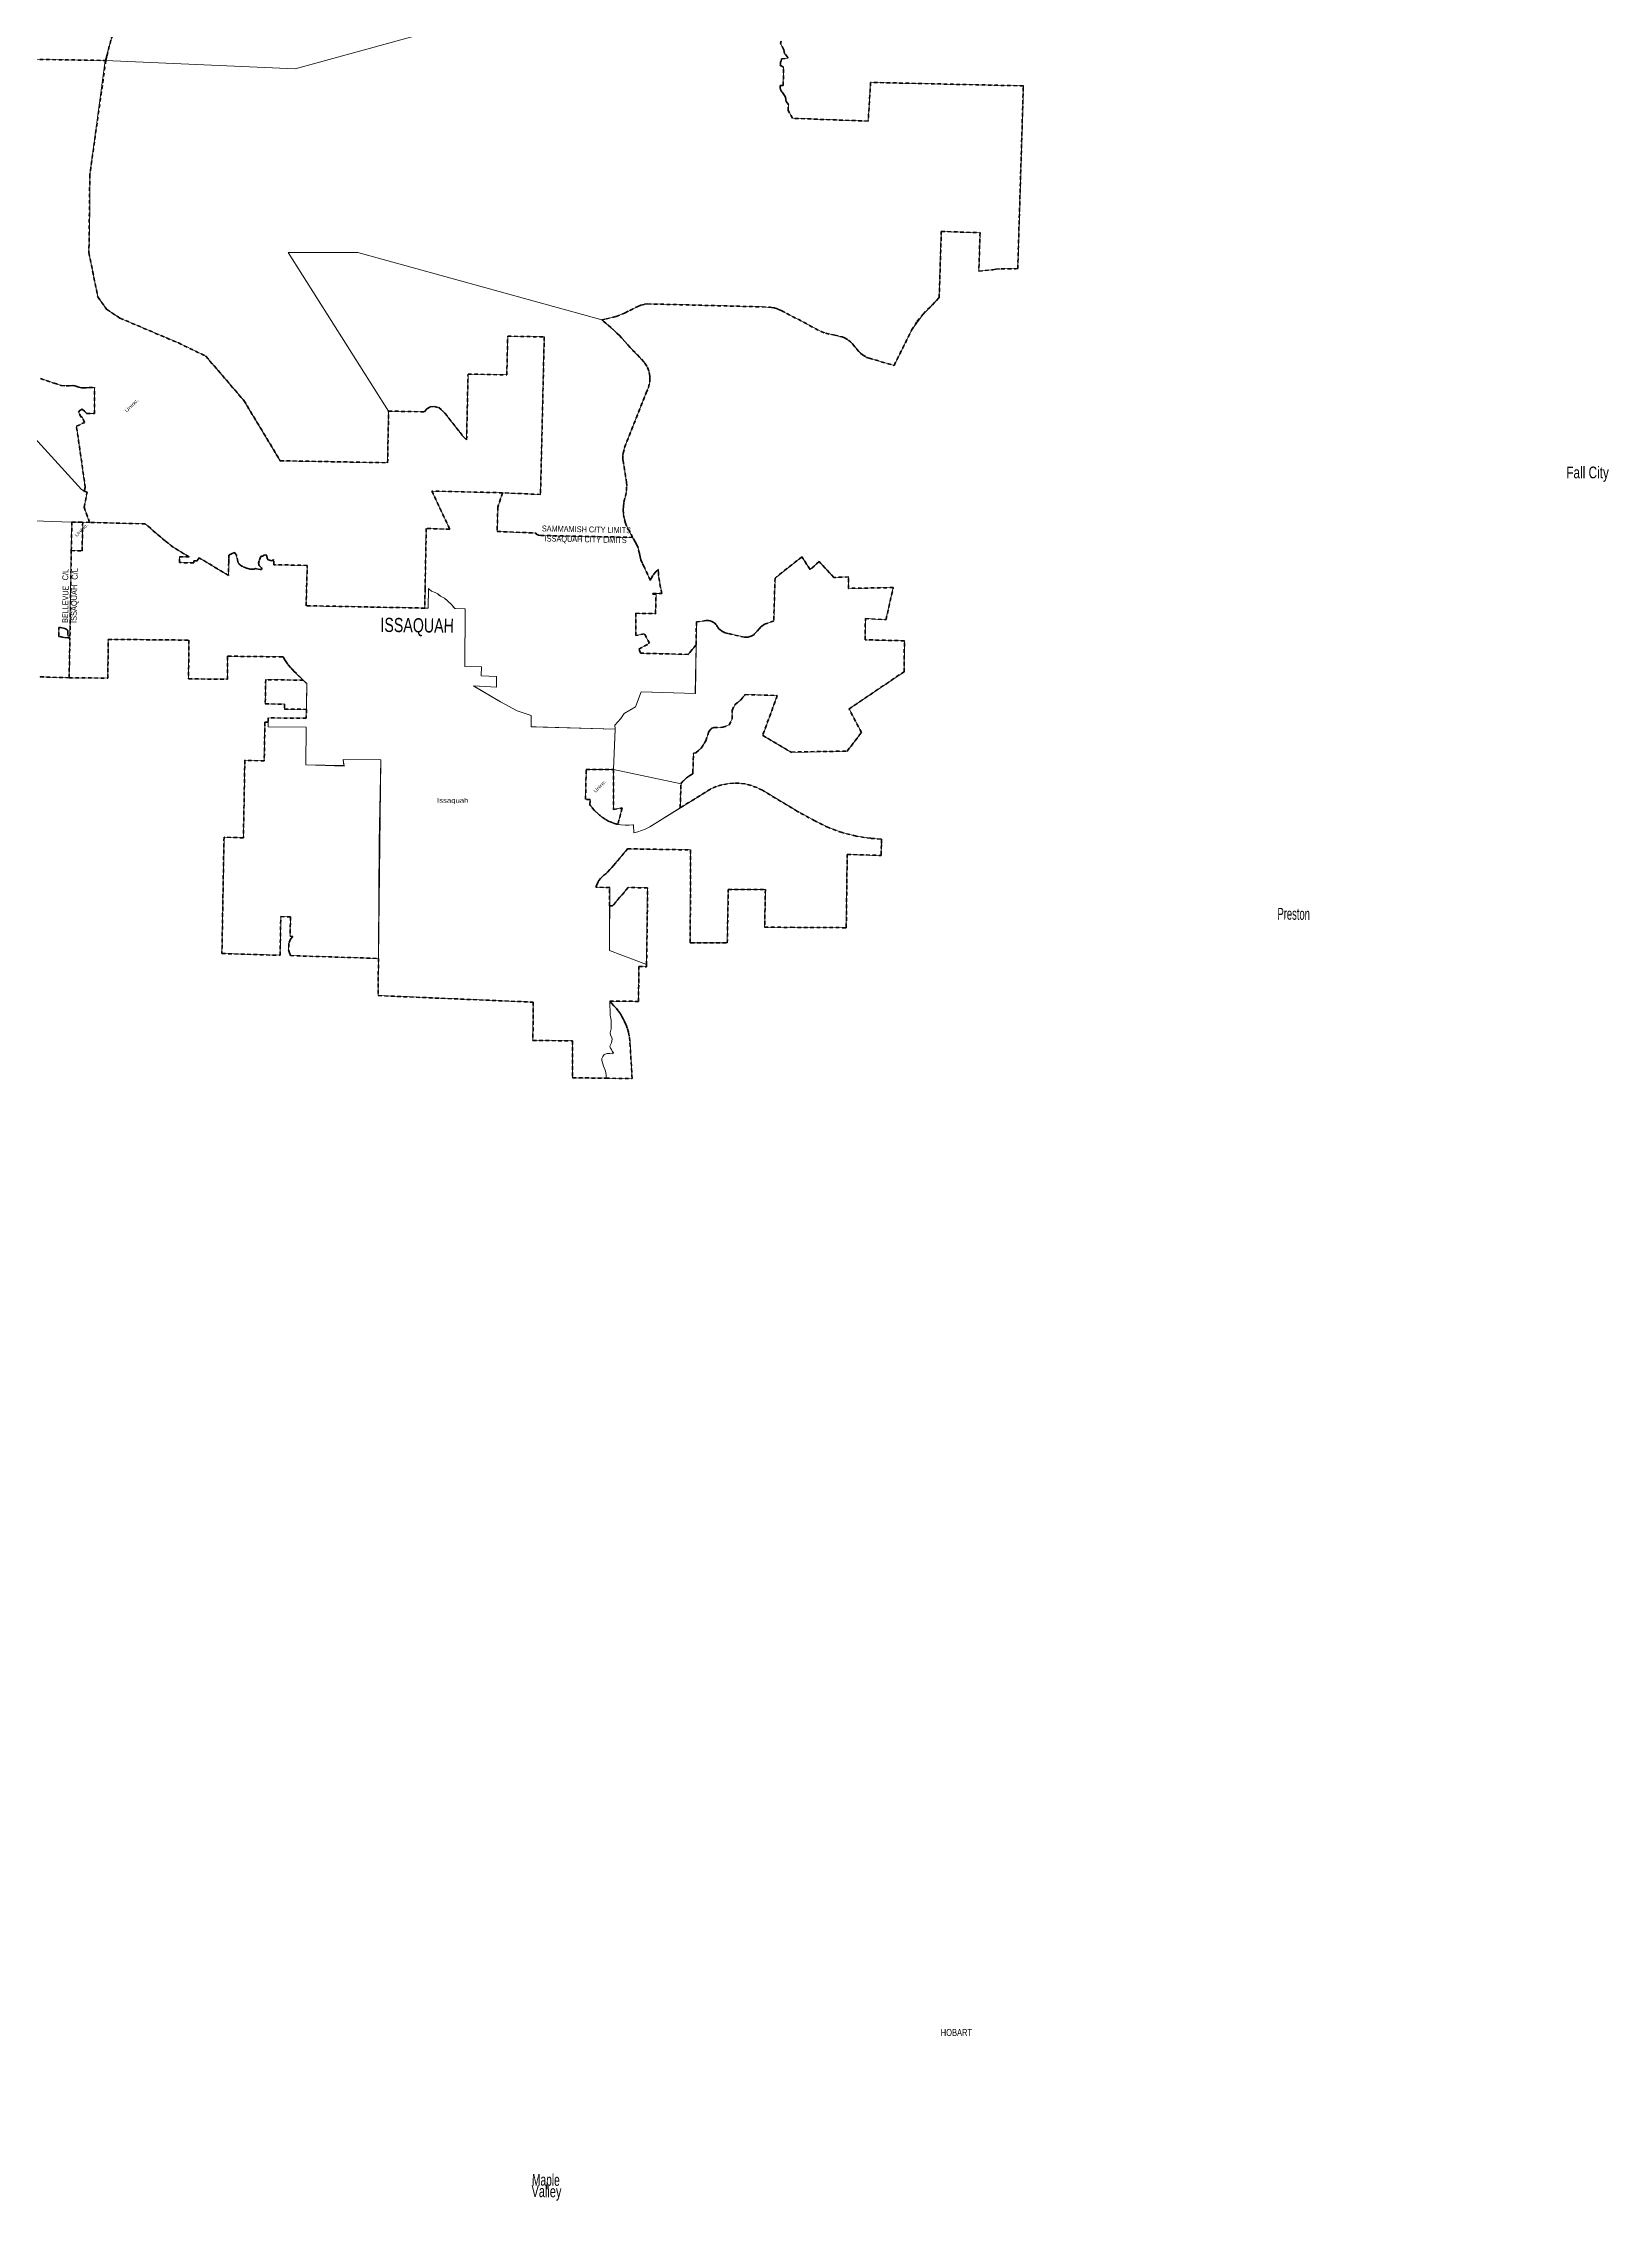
# Model space of a CAD drawing. Header units: feet. Extents: x -903180 to 1023491, y -707744 to 564635.
# Drawn here: x -273980 to -220681, y -33549 to 39923 of the extents above; entities that cross this region are included whole.
import ezdxf

# ---------------------------------------------------------------- set-up
doc = ezdxf.new("R2010")
doc.units = ezdxf.units.FT
doc.header["$LTSCALE"] = 80
doc.linetypes.add('SHORT_DASHED', pattern=[2.7, 1.5, -1.2])
doc.layers.add('13', color=7, linetype='SHORT_DASHED', lineweight=40)
doc.layers.add('58', color=7, linetype='Continuous', lineweight=13)
for name, color, linetype in [('14', 7, 'Continuous'), ('15', 7, 'Continuous'), ('16', 7, 'Continuous'), ('36', 7, 'Continuous')]:
    doc.layers.add(name, color=color, linetype=linetype)

msp = doc.modelspace()

# ---------------------------------------------------------------- linework, layer by layer
at = {"layer": '13'}
for p, q in [((-272401.25, 23604.09), (-272633.39, 23610.3)), ((-250843.21, 16626.2), (-250625.66, 16711.83)), ((-251930.88, 9282.41), (-250690.8, 9286.44))]:
    msp.add_line(p, q, dxfattribs=at)
for points in [[(-271844.86, 39333.26), (-271840.96, 39353.31), (-271813.49, 39494.49), (-271654.42, 40096.17), (-271433.34, 40677.92), (-271152.66, 41233.38), (-270815.45, 41756.46), (-270425.41, 42241.43), (-269986.82, 42682.96), (-269317.56, 43328.27), (-268579.61, 44189.69), (-267935.75, 45123.53), (-267905.05, 45166.68), (-267779.53, 45369.36), (-267675.88, 45584.05), (-267595.25, 45808.39), (-267538.5, 46039.94), (-267506.27, 46276.15), (-267490.33, 47456.18), (-267479.56, 48448.7)], [(-242127.31, 32156.76), (-241648.25, 32207.86), (-241549.06, 32226.79), (-241364.86, 32239.31), (-241137.89, 32241.17), (-240928.09, 32239.26), (-240876.46, 32243.23), (-240803.83, 32247.71), (-240612.26, 38468.73), (-245809.94, 38587.06), (-245894.24, 37268.55), (-248468.73, 37364.09), (-248619.96, 37626.84), (-248609.45, 37839.47), (-248684.26, 37932.21), (-248692.54, 38003.49), (-248714.68, 38082.16), (-248743.42, 38144.81), (-248807.83, 38240.09), (-248830.44, 38266.47), (-248857.76, 38303.21), (-248880.5, 38347.84), (-248890.86, 38401.54), (-248891.68, 38481.26), (-248784.3, 38481), (-248779.66, 39101.17), (-248885.23, 39162.4), (-248884.15, 39211.87), (-248875.67, 39271.22), (-248858.24, 39318.33), (-248847.88, 39364.49), (-248845.05, 39391.35), (-248629.71, 39408.28), (-248633.09, 39438.1), (-248742.28, 39575.95), (-248764.91, 39700.91), (-248873.95, 39912.32), (-248860.1, 39987.19)], [(-275393.06, 39389.41), (-271867.4, 39333.67), (-271844.86, 39333.26)], [(-271844.86, 39333.26), (-272392.52, 35443.48), (-272422.66, 32790.42), (-272121.18, 31283.01), (-271819.7, 30860.94), (-271367.47, 30559.45), (-269377.68, 29715.3), (-268443.08, 29263.07), (-267146.7, 27755.66), (-265910.62, 25705.57)], [(-253911.92, 23094.13), (-254125.4, 23492.84), (-254159.82, 23582.36), (-254201.14, 23744.03), (-254226.37, 23911.64), (-254231.73, 24031.17), (-254228.16, 24150.86), (-254208.57, 24300.36), (-254156.31, 24492.58), (-254120.84, 24685.77), (-254114.91, 24857.28), (-254116.95, 24958.77), (-254225.09, 25632.3), (-254243.01, 25755.91), (-254241.25, 25890.76), (-254231.98, 25962.37), (-254185.21, 26153.05), (-253450.37, 28011.78), (-253377.04, 28193.17), (-253330.48, 28391.59), (-253326.28, 28484.01), (-253330.43, 28585.13), (-253365.04, 28766.33), (-253434.76, 28928.32), (-253529.22, 29076.16), (-253999.86, 29563.61), (-254359.44, 29966.72), (-254655.02, 30245.13), (-254965.09, 30505.37), (-254812.28, 30530.84), (-254474.83, 30619.54), (-254168.96, 30740.73), (-254006.64, 30821.79), (-253741.41, 30954.35), (-253632.4, 30998.31), (-253511.72, 31029.8), (-253401.91, 31043.74), (-249504.7, 30944.3), (-249230.92, 30931.57), (-249183.37, 30923.64), (-249093.79, 30908.42), (-248966.63, 30870.45), (-248854.31, 30822.31), (-247891.08, 30312.05), (-247703.49, 30207.08), (-247500.18, 30107.84), (-247339.14, 30044.23), (-247028.87, 29976.99), (-246855.48, 29939.33), (-246778.08, 29917.34), (-246704.09, 29888.94), (-246556.13, 29802.36), (-246494.71, 29753.74), (-246423.73, 29681.01), (-246291.12, 29514.17), (-246217.32, 29424.62), (-246154.52, 29361.81), (-246088.59, 29308.44), (-245937.55, 29223.79), (-245863.34, 29196.98), (-245013.02, 28947.85), (-244414.57, 30152.98), (-244221.62, 30457.27), (-244024.35, 30698.75), (-243476.13, 31254.14), (-243405.7, 33510.88)], [(-243405.7, 33510.88), (-242086.34, 33469.71), (-242127.31, 32156.76)], [(-265910.62, 25705.57), (-262254.04, 25634.46), (-262218.97, 27395.8), (-261002.24, 27367.01), (-260920.55, 27470.06), (-260806.17, 27539.4), (-260656.99, 27555.02), (-260513.52, 27511.46), (-260306.42, 27326.76), (-259785.57, 26667.9), (-259700.77, 26549.58), (-259626.22, 26471.88), (-259564.1, 26419.04), (-259516.97, 28656.82), (-258197.31, 28626.83), (-258166.09, 29946.09), (-256921.45, 29919.04), (-257048.28, 24555.98), (-258340.3, 24612.34), (-258504, 24124.42), (-258523.44, 23296.79), (-257204.08, 23241.28), (-257182.76, 23200.48), (-257121.53, 23168.92), (-257041.08, 23159.59), (-253911.92, 23094.13)], [(-274069.01, 28502.4), (-273603.52, 28340.94), (-273361.83, 28266.44), (-273199.98, 28252.53), (-273090.89, 28251.69), (-272963.23, 28263.74), (-272901.81, 28254.1), (-272831.96, 28227.59), (-272762.1, 28205.9), (-272672.98, 28190.23), (-272617.61, 28186.19), (-272510.39, 28182.93), (-272416.7, 28196.38), (-272229.77, 28192.64)], [(-272580.92, 24672.96), (-272546.11, 24795.38), (-272845.14, 26876.96), (-272569.24, 27011.52), (-272649.34, 27200.23), (-272685.29, 27182.69), (-272772.97, 27362.45), (-272728.64, 27409.99), (-272654.83, 27457.92), (-272499.33, 27327.43), (-272499.26, 27307.43), (-272234.26, 27308.44), (-272229.77, 28192.64)], [(-272401.25, 23604.09), (-272584.21, 24123.06), (-272481.4, 24634.66), (-272580.92, 24672.96)], [(-258340.3, 24612.34), (-259631.49, 24644.46), (-260746.16, 24672.93), (-260137.02, 23368.71), (-260936.48, 23400.03), (-260979.19, 21344.68), (-260989.46, 20685.39), (-265027.76, 20767.7), (-264989.93, 22141.1), (-266130.14, 22163.88), (-266133.48, 22319.39), (-266133.92, 22340.01), (-266154.95, 22327.35), (-266200.89, 22299.68), (-266315.32, 22331.36), (-266329.29, 22341.6), (-266341.14, 22359.87), (-266379.52, 22505.32), (-266452.24, 22492.16), (-266509.19, 22452.64), (-266541.42, 22453.05), (-266565.77, 22439.28), (-266632.18, 22293.16), (-266649.34, 22214.88), (-266632.21, 22138.15), (-266554.52, 22070.72), (-266544.63, 22056.5), (-266539.04, 22022.2), (-266551.44, 21998.21), (-266595.8, 21996.77), (-266732.4, 22028.72), (-266748.46, 22032.96), (-266807.15, 22013.58), (-266936.2, 22007.2), (-267052.62, 22040.92), (-267188.8, 22105.08), (-267288.79, 22162.74), (-267299.08, 22175.67), (-267308.57, 22191.17), (-267336.35, 22223.75), (-267355.89, 22270.3), (-267393.74, 22455.99), (-267403.33, 22492.36), (-267462.71, 22575.87), (-267568.09, 22536.57), (-267660.53, 22491.08), (-267664.58, 22348.84), (-267664.39, 22254.14), (-267670.7, 21797.09), (-268666.36, 22397.66), (-268742.35, 22297.76), (-268851.45, 22299.2), (-268851.45, 22223.44), (-269342.8, 22234.68), (-269340.91, 22434.7), (-269005.46, 22427.02), (-269555.77, 22758.72), (-269786.93, 22939.17), (-269806.22, 22954.23), (-269826.93, 22971.96), (-270506.34, 23553.4), (-272401.25, 23604.09)], [(-273021.94, 22643.35), (-273002.44, 23613.85), (-272633.39, 23610.3)], [(-273021.94, 22643.35), (-272655.51, 22636.46), (-272633.39, 23610.3)], [(-250625.66, 16711.83), (-250519.08, 16912.54), (-250526.31, 17202.26), (-250437.25, 17393.81), (-250237.25, 17555.22), (-250083.66, 17738.44), (-248990.93, 17709.87), (-249485.63, 16352.78), (-248503.41, 15773.81), (-248502.13, 15785.77), (-246609.45, 15815.78), (-246124.54, 16450.82), (-246545.88, 17250.67), (-244674.08, 18520.11), (-244659.95, 19574.08), (-245998.66, 19605.98), (-245989.73, 20328.57), (-245290.88, 20290.4), (-245038.86, 21383.78), (-246569.42, 21358.06), (-246563.64, 21745.02), (-247064.41, 21728.11), (-247563.28, 22274.72), (-247872.89, 21997.61), (-248151.22, 22430.07), (-249065.61, 21709.75), (-249108.72, 20249.6), (-249433.92, 20130.93), (-249474.21, 20106.34), (-249517.23, 20072.85), (-249550.35, 20045.18), (-249596.78, 19996.66), (-249772.97, 19794.41), (-249791.06, 19780.4), (-249828.96, 19755.46), (-249874.72, 19732.23), (-249924.44, 19713.62), (-249975.67, 19699.86), (-250026.83, 19693.45), (-250085.9, 19692.09), (-250106.85, 19697.36), (-250675.92, 19823), (-250761.19, 19846.43), (-250828.03, 19877.06), (-250889.88, 19914.56), (-250939.22, 19952.07), (-250972.96, 19984.57), (-251001.07, 20017.07), (-251017.93, 20039.26), (-251034.8, 20060.51), (-251052.29, 20092.39), (-251079.15, 20128.64), (-251106.63, 20158.63), (-251137.47, 20184.49), (-251170.79, 20208.37), (-251220.73, 20235.34), (-251275.44, 20252.8), (-251315.08, 20259.94), (-251367.4, 20263.9), (-251418.37, 20258.27), (-251741.76, 20217.05), (-251753.06, 19439.89), (-252021.34, 19109.09), (-253628.35, 19150.22), (-253703.13, 19283.04), (-253338.05, 19492.72), (-253518.27, 19812.81), (-253804.79, 19748.6), (-253801.91, 20508.91), (-253134.11, 20496.14), (-253116.01, 21152.91), (-253229.56, 21155.05), (-253228.85, 21185.04), (-252920.02, 21179.23), (-253035.97, 21798.31), (-253032, 21995.99), (-253032, 21995.99), (-253123.8, 21917.54), (-253231.87, 21788.73), (-253309.37, 21631.11), (-253517.18, 22085.96), (-253592.08, 22223.94), (-253631.7, 22325.76), (-253660.46, 22431.15), (-253678.88, 22544.08), (-253726.55, 22732.91), (-253771.03, 22842.13), (-253825.38, 22943.68), (-253825.38, 22943.68), (-253911.92, 23094.13)], [(-273097.89, 18314.75), (-273068.88, 19672.23), (-273124.12, 19673.41), (-273134.69, 19673.87), (-273290.45, 19689.41), (-273427.38, 19717.75), (-273447.35, 19721.89), (-273447.07, 19739.75), (-273442.88, 20009.82), (-273442.56, 20030.36), (-273422.57, 20029.25), (-273388.54, 20027.36), (-273338.74, 20019.3), (-273290.06, 20006.08), (-273243.02, 19987.84), (-273198.15, 19964.79), (-273162.05, 19941.17), (-273139.17, 19924.52), (-273139.44, 19906.62), (-273142.02, 19740.65), (-273067.1, 19735.11), (-273021.94, 22643.35)], [(-273097.89, 18314.75), (-271777.95, 18302.25), (-271765.45, 19622.19), (-269017.78, 19596.18), (-269030.28, 18276.24), (-267710.34, 18263.74), (-267703.09, 19029.83), (-267702.9, 19049.75), (-267688.65, 19049.54), (-265830.85, 19023.02), (-265810.96, 19022.73), (-265799.74, 19002.53), (-265734.58, 18885.24), (-265644.36, 18756.67), (-265541.21, 18638.23), (-265531.42, 18628.39), (-265511.28, 18608.15), (-265491.52, 18589.59), (-265441.73, 18542.82), (-265125.39, 18229.59), (-266404.01, 18249.88), (-266418.62, 17425.01), (-265758.7, 17414.54), (-265761.62, 17249.56), (-265019.28, 17237.79), (-265022.89, 16934.65), (-266316.84, 16947.32), (-266317.98, 16798.79), (-266430.44, 16802.32), (-266455.01, 15482.45), (-267114.74, 15503.15), (-267163.89, 12863.39), (-267823.62, 12884.09), (-267894.46, 8924.36), (-265915.26, 8862.25), (-265891.64, 10182.16), (-265561.77, 10171.81), (-265573.58, 9511.86), (-265483.42, 9509.03), (-265556.38, 9412.35), (-265618.33, 9265.47), (-265625.23, 9053.73), (-265593.82, 8942.37), (-265564.08, 8851.24), (-262567.65, 8757.22), (-262576.16, 7489.73), (-257296.32, 7268.31), (-257307.13, 5962.16), (-255959.59, 5950.37), (-255960.12, 4692.63), (-254837.73, 4677.89), (-254818.43, 4677.64), (-253931.26, 4667.67), (-253996.8, 5764.2), (-254006.71, 5950.07), (-254030.45, 6116.36), (-254057.94, 6246.39), (-254100.42, 6386.42), (-254140.4, 6506.45), (-254187.88, 6608.97), (-254230.37, 6701.49), (-254280.35, 6784.01), (-254330.33, 6866.53), (-254402.8, 6969.05), (-254467.77, 7054.07), (-254551.49, 7147.84), (-254634.66, 7234.62), (-254671.46, 7277.87), (-254686.57, 7305.55), (-253710.88, 7294.49), (-253702.06, 8479.18), (-253440.72, 8472.95), (-253437.19, 8548.2), (-253401.83, 11163.62), (-254063.03, 11168.59), (-254596.84, 10549.76), (-254704.43, 10550.85), (-254693.81, 11173.34), (-255143.32, 11180.28), (-255163.32, 11180.59), (-255156.75, 11200.59), (-255137.02, 11260.62), (-255102.5, 11337.44), (-255060.13, 11410.24), (-255010.39, 11478.22), (-254953.82, 11540.62), (-254891.03, 11596.76), (-254828.83, 11642.06), (-254767.48, 11693.64), (-254561.02, 11916.41), (-254083.56, 12490.72), (-251944.32, 12451.91), (-251950.78, 9302.35), (-251950.82, 9282.35), (-251930.88, 9282.41)], [(-273097.89, 18314.75), (-274088.83, 18343.71)], [(-252267.04, 14730.11), (-252079.05, 14905.96), (-251966.09, 14987.72), (-251862.92, 15043.7), (-251862.47, 15091.13), (-251842.03, 15746.64), (-251760.23, 15754.16), (-251579.89, 15912.54), (-251422.18, 16166.57)], [(-251422.18, 16166.57), (-251318.92, 16489.05), (-251216.72, 16592.02), (-251138.42, 16616.6), (-250843.21, 16626.2)], [(-250690.8, 9286.44), (-250656.42, 11105.06), (-249393.65, 11104.3), (-249418.88, 9816.33), (-248551.87, 9815.37), (-248531.87, 9816.17), (-248511.87, 9816.03), (-246661.34, 9802.99), (-246641.34, 9802.85), (-246641.06, 9822.84), (-246606.96, 12299.42), (-245473.39, 12264.95), (-245453.44, 12264.34), (-245452.97, 12286.64), (-245444.96, 12665.82), (-245442.16, 12798.77), (-245441.74, 12818.44), (-245465.92, 12820.33), (-245768.89, 12843.88), (-245787.82, 12845.36), (-245808.89, 12847.23), (-245817.36, 12847.99), (-246305.99, 12919.01), (-246784.52, 13040.72), (-247247.7, 13211.78), (-247670.46, 13420.44), (-247690.29, 13430.22), (-247710.46, 13441.35), (-248260.36, 13744.53), (-248280.36, 13753.52), (-248300.36, 13765.3), (-248494.25, 13879.47), (-249493.08, 14481.98), (-249683.3, 14574.35), (-249882.13, 14646.33), (-250087.4, 14697.14), (-250090.15, 14697.66), (-250286.57, 14721.14), (-250484.37, 14723.95), (-250681.38, 14706.07), (-250875.44, 14667.7), (-251064.42, 14609.25), (-251246.26, 14531.37), (-251260.62, 14524.23), (-252295.82, 13884.25), (-252267.04, 14730.11)]]:
    msp.add_lwpolyline(points, dxfattribs=at)
msp.add_lwpolyline([(-254271.1, 13881.82), (-254413.71, 13323.04), (-254454.75, 13327.99), (-254592.31, 13369.4), (-254724.78, 13424.96), (-254850.71, 13494.06), (-254968.74, 13575.95), (-255020.4, 13618.84), (-255040.39, 13635.43), (-255060.4, 13654.31), (-255212.63, 13797.96), (-255351.62, 13959.76), (-255368.61, 13979.77), (-255367.96, 13999.76), (-255362.43, 14170.96), (-255516.32, 14174.98), (-255492.6, 15186.94), (-254566.58, 15185.21), (-254563.06, 13829.59)], close=True, dxfattribs=at)
at = {"layer": '58'}
for points in [[(-248860.1, 39987.19), (-248873.95, 39912.32), (-248764.91, 39700.91), (-248742.28, 39575.95), (-248633.09, 39438.1), (-248629.71, 39408.28), (-248845.05, 39391.35), (-248847.88, 39364.49), (-248858.24, 39318.33), (-248875.67, 39271.22), (-248884.15, 39211.87), (-248885.23, 39162.4), (-248779.66, 39101.17), (-248784.3, 38481), (-248891.68, 38481.26), (-248890.86, 38401.54), (-248880.5, 38347.84), (-248857.76, 38303.21), (-248807.83, 38240.09), (-248743.42, 38144.81), (-248714.68, 38082.16), (-248692.54, 38003.49), (-248684.26, 37932.21), (-248609.45, 37839.47), (-248620.15, 37692.18), (-248619.96, 37626.84), (-248468.73, 37364.09), (-245894.24, 37268.55), (-245809.94, 38587.06), (-240612.26, 38468.73), (-240612.26, 38468.73), (-240803.83, 32247.71), (-241364.86, 32239.31), (-242127.31, 32156.76), (-242086.34, 33469.71), (-243405.7, 33510.88), (-243476.13, 31254.14), (-244024.35, 30698.75), (-244414.57, 30152.98), (-245013.02, 28947.85), (-245937.55, 29223.79), (-246088.59, 29308.44), (-246217.32, 29424.62), (-246423.73, 29681.01), (-246494.71, 29753.74), (-246556.13, 29802.36), (-246704.09, 29888.94), (-246855.48, 29939.33), (-247339.14, 30044.23), (-247500.18, 30107.84), (-248854.31, 30822.31), (-248966.63, 30870.45), (-249183.37, 30923.64), (-249183.37, 30923.64), (-249504.7, 30944.3), (-253401.91, 31043.74), (-253511.72, 31029.8), (-253632.4, 30998.31), (-253741.41, 30954.35), (-254006.64, 30821.79), (-254168.96, 30740.73), (-254474.83, 30619.54), (-254965.09, 30505.37), (-263273.06, 32789.97), (-265640.22, 32789.97), (-262218.97, 27395.8), (-262254.04, 25634.46), (-265910.62, 25705.57), (-267146.7, 27755.66), (-268443.08, 29263.07), (-269377.68, 29715.3), (-271367.47, 30559.45), (-271819.7, 30860.94), (-272121.18, 31283.01), (-272422.66, 32790.42), (-272392.19, 34218.66), (-272392.52, 35443.48), (-271867.4, 39333.67), (-265402.52, 39049.44), (-251214.2, 42951.35)], [(-251214.2, 42951.35), (-265402.52, 39049.44), (-271867.4, 39333.67), (-271654.42, 40096.17)], [(-275393.06, 39389.41), (-271867.4, 39333.67), (-271844.86, 39333.26), (-271840.96, 39353.31), (-271813.49, 39494.49), (-271654.42, 40096.17)], [(-274069.01, 28502.4), (-273361.83, 28266.44), (-273199.98, 28252.53), (-273090.89, 28251.69), (-272963.23, 28263.74), (-272901.81, 28254.1), (-272762.1, 28205.9), (-272672.98, 28190.23), (-272510.39, 28182.93), (-272416.7, 28196.38), (-272229.77, 28192.64), (-272234.26, 27308.44), (-272499.26, 27307.43), (-272499.33, 27327.43), (-272654.83, 27457.92), (-272728.64, 27409.99), (-272772.97, 27362.45), (-272685.29, 27182.69), (-272649.34, 27200.23), (-272569.24, 27011.52), (-272845.14, 26876.96), (-272546.11, 24795.38), (-272580.92, 24672.96), (-272671.14, 24724.13), (-274614.13, 26859.02)], [(-274614.13, 26859.02), (-272671.14, 24724.13), (-272591.45, 24677.01), (-272481.4, 24634.66), (-272584.21, 24123.06), (-272401.25, 23604.09), (-272633.39, 23610.3), (-273002.44, 23613.85), (-273022.96, 23612.57), (-275542.05, 23702.34)], [(-274088.83, 18343.71), (-273097.89, 18314.75), (-273068.88, 19672.23), (-273124.12, 19673.41), (-273134.69, 19673.87), (-273290.45, 19689.41), (-273427.38, 19717.75), (-273447.35, 19721.89), (-273447.07, 19739.75), (-273442.88, 20009.82), (-273442.56, 20030.36), (-273422.57, 20029.25), (-273388.54, 20027.36), (-273338.74, 20019.3), (-273290.06, 20006.08), (-273243.02, 19987.84), (-273198.15, 19964.79), (-273162.05, 19941.17), (-273139.17, 19924.52), (-273139.44, 19906.62), (-273142.02, 19740.65), (-273067.1, 19735.11), (-273021.94, 22643.35), (-273002.44, 23613.85), (-273022.96, 23612.57), (-275542.05, 23702.34)], [(-264989.93, 22141.1), (-266130.14, 22163.88), (-266133.48, 22319.39), (-266133.92, 22340.01), (-266154.95, 22327.35), (-266200.89, 22299.68), (-266315.32, 22331.36), (-266329.29, 22341.6), (-266341.14, 22359.87), (-266379.52, 22505.32), (-266452.24, 22492.16), (-266509.19, 22452.64), (-266541.42, 22453.05), (-266565.77, 22439.28), (-266632.18, 22293.16), (-266649.34, 22214.88), (-266632.21, 22138.15), (-266554.52, 22070.72), (-266544.63, 22056.5), (-266539.04, 22022.2), (-266551.44, 21998.21), (-266595.8, 21996.77), (-266732.4, 22028.72), (-266748.46, 22032.96), (-266807.15, 22013.58), (-266936.2, 22007.2), (-267052.62, 22040.92), (-267188.8, 22105.08), (-267288.79, 22162.74), (-267299.08, 22175.67), (-267308.57, 22191.17), (-267336.35, 22223.75), (-267355.89, 22270.3), (-267393.74, 22455.99), (-267403.33, 22492.36), (-267462.71, 22575.87), (-267568.09, 22536.57), (-267660.53, 22491.08), (-267664.58, 22348.84), (-267664.39, 22254.14), (-267670.7, 21797.09), (-268666.36, 22397.66), (-268742.35, 22297.76), (-268851.45, 22299.2), (-268851.45, 22223.44), (-269342.8, 22234.68), (-269340.91, 22434.7), (-269005.46, 22427.02), (-269555.77, 22758.72), (-269786.93, 22939.17), (-269806.22, 22954.23), (-269826.93, 22971.96), (-270506.34, 23553.4), (-272633.39, 23610.3), (-272655.51, 22636.46), (-273021.94, 22643.35)], [(-273021.94, 22643.35), (-273067.1, 19735.11), (-273142.02, 19740.65), (-273139.44, 19906.62), (-273139.17, 19924.52), (-273162.05, 19941.17), (-273198.15, 19964.79), (-273243.02, 19987.84), (-273290.06, 20006.08), (-273338.74, 20019.3), (-273388.54, 20027.36), (-273422.57, 20029.25), (-273442.56, 20030.36), (-273442.88, 20009.82), (-273447.07, 19739.75), (-273447.35, 19721.89), (-273427.38, 19717.75), (-273290.45, 19689.41), (-273134.69, 19673.87), (-273124.12, 19673.41), (-273068.88, 19672.23), (-273097.89, 18314.75)], [(-246641.34, 9802.85), (-246641.06, 9822.84), (-246606.96, 12299.42), (-245473.39, 12264.95), (-245453.44, 12264.34), (-245452.97, 12286.64), (-245444.96, 12665.82), (-245442.16, 12798.77), (-245441.74, 12818.44), (-245465.92, 12820.33), (-245768.89, 12843.88), (-245787.82, 12845.36), (-245808.89, 12847.23), (-245817.36, 12847.99), (-246305.99, 12919.01), (-246784.52, 13040.72), (-247247.7, 13211.78), (-247670.46, 13420.44), (-247690.29, 13430.22), (-247710.46, 13441.35), (-248260.36, 13744.53), (-248280.36, 13753.52), (-248300.36, 13765.3), (-248494.25, 13879.47), (-249493.08, 14481.98), (-249683.3, 14574.35), (-249882.13, 14646.33), (-250087.4, 14697.14), (-250090.15, 14697.66), (-250286.57, 14721.14), (-250484.37, 14723.95), (-250681.38, 14706.07), (-250875.44, 14667.7), (-251064.42, 14609.25), (-251246.26, 14531.37), (-251260.62, 14524.23), (-253332.03, 13242.12), (-253443.38, 13182.85), (-253486.32, 13163.82), (-253610, 13108.67), (-253738.78, 13066.75), (-253871.23, 13038.52), (-253876.28, 13037.72), (-253880.31, 13290.53), (-253880.64, 13311), (-253904.36, 13307.99), (-254026.86, 13292.41), (-254170.47, 13289.29), (-254313.63, 13301.19), (-254454.75, 13327.99), (-254592.31, 13369.4), (-254724.78, 13424.96), (-254850.71, 13494.06), (-254968.74, 13575.95), (-255020.4, 13618.84), (-255040.39, 13635.43), (-255060.4, 13654.31), (-255212.63, 13797.96), (-255351.62, 13959.76), (-255368.61, 13979.77), (-255367.96, 13999.76), (-255362.43, 14170.96), (-255516.32, 14174.98), (-255492.6, 15186.94), (-254564.67, 15186.17), (-254509.86, 16566.65), (-257202.51, 16640.38), (-257365.42, 16647.23), (-257362.38, 17027.66), (-257839.8, 17188.87), (-258406.03, 17490.12), (-259315.77, 18025.05), (-259333.58, 18035.53), (-259315.77, 18034.61), (-258549.4, 17995.13), (-258550.93, 18356.51), (-259070.94, 18377.62), (-259062.92, 18685.42), (-259620.23, 18701.7), (-259614.26, 20640.21), (-259614.2, 20660.13), (-259638.05, 20660.61), (-259945.7, 20666.72), (-259966.01, 20667.13), (-259980.62, 20687.12), (-260001.47, 20715.67), (-260084.86, 20809.35), (-260230.17, 20944.1), (-260319.73, 21027.8), (-260451.83, 21095.94), (-260527.64, 21153.29), (-260549.56, 21171.7), (-260629.58, 21215.01), (-260759.98, 21258.98), (-260835.6, 21330.41), (-260865.14, 21353.15), (-260867.94, 20702.33), (-260868.02, 20685.05), (-260888.03, 20685.45), (-265027.76, 20767.7), (-264989.93, 22141.1)], [(-273097.89, 18314.75), (-271777.95, 18302.25), (-271765.45, 19622.19), (-269017.78, 19596.18), (-269030.28, 18276.24), (-267710.34, 18263.74), (-267703.09, 19029.83), (-267702.9, 19049.75), (-267688.65, 19049.54), (-265830.85, 19023.02), (-265810.96, 19022.73), (-265799.74, 19002.53), (-265734.58, 18885.24), (-265644.36, 18756.67), (-265541.21, 18638.23), (-265531.42, 18628.39), (-265511.28, 18608.15), (-265491.52, 18589.59), (-265441.73, 18542.82), (-265024.68, 18129.87), (-265008.86, 18114.2), (-265009.15, 18089.87), (-265022.89, 16934.65), (-266316.84, 16947.32), (-266319.15, 16647.33), (-265026.45, 16634.66), (-265041.8, 15344.53), (-263748.9, 15322.08), (-263768.47, 15534.16), (-262487.28, 15524.48), (-262541.03, 12718.34), (-262565.4, 9091.94), (-262576.16, 7489.73), (-257296.32, 7268.31), (-257307.13, 5962.16), (-255959.59, 5950.37), (-255960.12, 4692.63), (-254837.73, 4677.89), (-254818.43, 4677.64), (-254814.11, 4697.63), (-254813.82, 4719.46), (-254813.07, 4775.81), (-254825.91, 4870.58), (-254851.08, 4947.4), (-254901.61, 5086.94), (-254957.43, 5282.92), (-254958.62, 5345.33), (-254925.37, 5421.39), (-254878.24, 5481.17), (-254783.05, 5518.17), (-254686.26, 5524.97), (-254609.87, 5511.89), (-254577.53, 5519.53), (-254567.22, 5537.51), (-254575.15, 5547.67), (-254610.74, 5598.46), (-254632.2, 5651.07), (-254667.74, 5705.88), (-254685.09, 5764.48), (-254633.18, 5880.55), (-254615.35, 6009.15), (-254624.65, 6067.65), (-254663.89, 6146.65), (-254672.95, 6223.26), (-254647.04, 6353.77), (-254643.04, 6502.67), (-254649.04, 6657.74), (-254679.91, 6828.41), (-254686.57, 7305.55), (-253710.88, 7294.49), (-253702.06, 8479.18), (-253440.72, 8472.95), (-253437.19, 8548.2), (-254696.13, 9027.56), (-254693.81, 11173.34), (-255143.32, 11180.28), (-255163.32, 11180.59), (-255156.75, 11200.59), (-255137.02, 11260.62), (-255102.5, 11337.44), (-255060.13, 11410.24), (-255010.39, 11478.22), (-254953.82, 11540.62), (-254891.03, 11596.76), (-254828.83, 11642.06), (-254767.48, 11693.64), (-254561.02, 11916.41), (-254083.56, 12490.72), (-251944.32, 12451.91), (-251950.78, 9302.35), (-251950.82, 9282.35), (-251930.88, 9282.41), (-250690.8, 9286.44), (-250656.42, 11105.06), (-249393.65, 11104.3), (-249418.88, 9816.33), (-248551.87, 9815.37), (-248531.87, 9816.17), (-248511.87, 9816.03), (-246661.34, 9802.99), (-246641.34, 9802.85)]]:
    msp.add_lwpolyline(points, dxfattribs=at)
for points in [[(-253330.48, 28391.59), (-253377.04, 28193.17), (-253450.37, 28011.78), (-254185.21, 26153.05), (-254185.21, 26153.05), (-254231.98, 25962.37), (-254241.25, 25890.76), (-254243.01, 25755.91), (-254225.09, 25632.3), (-254116.95, 24958.77), (-254114.91, 24857.28), (-254120.84, 24685.77), (-254156.31, 24492.58), (-254208.57, 24300.36), (-254228.16, 24150.86), (-254226.37, 23911.64), (-254201.14, 23744.03), (-254201.14, 23744.03), (-254159.82, 23582.36), (-254125.4, 23492.84), (-253911.92, 23094.13), (-257041.08, 23159.59), (-257121.53, 23168.92), (-257182.76, 23200.48), (-257204.08, 23241.28), (-258523.44, 23296.79), (-258504, 24124.42), (-258340.3, 24612.34), (-257048.28, 24555.98), (-256921.45, 29919.04), (-258166.09, 29946.09), (-258197.31, 28626.83), (-259516.97, 28656.82), (-259564.1, 26419.04), (-259564.1, 26419.04), (-259626.22, 26471.88), (-259700.77, 26549.58), (-259785.57, 26667.9), (-260067.32, 27021.75), (-260306.42, 27326.76), (-260513.52, 27511.46), (-260656.99, 27555.02), (-260806.17, 27539.4), (-260920.55, 27470.06), (-261002.24, 27367.01), (-262218.97, 27395.8), (-265640.22, 32789.97), (-263273.06, 32789.97), (-254965.09, 30505.37), (-254655.02, 30245.13), (-254359.44, 29966.72), (-253999.86, 29563.61), (-253529.22, 29076.16), (-253434.76, 28928.32), (-253365.04, 28766.33), (-253330.43, 28585.13), (-253326.28, 28484.01)], [(-260137.02, 23368.71), (-260746.16, 24672.93), (-259631.49, 24644.46), (-258340.3, 24612.34), (-258504, 24124.42), (-258523.44, 23296.79), (-257204.08, 23241.28), (-257182.76, 23200.48), (-257121.53, 23168.92), (-257041.08, 23159.59), (-253911.92, 23094.13), (-253825.38, 22943.68), (-253771.03, 22842.13), (-253726.55, 22732.91), (-253678.88, 22544.08), (-253660.46, 22431.15), (-253631.7, 22325.76), (-253592.08, 22223.94), (-253309.37, 21631.11), (-253231.87, 21788.73), (-253123.8, 21917.54), (-253032, 21995.99), (-253035.97, 21798.31), (-252920.02, 21179.23), (-253228.85, 21185.04), (-253229.56, 21155.05), (-253116.01, 21152.91), (-253134.11, 20496.14), (-253801.91, 20508.91), (-253804.79, 19748.6), (-253518.27, 19812.81), (-253338.05, 19492.72), (-253703.13, 19283.04), (-253628.35, 19150.22), (-252021.34, 19109.09), (-251753.06, 19439.89), (-251778.66, 17782.3), (-253617.42, 17834), (-253812.3, 17327.47), (-254204.41, 17094.83), (-254311.39, 16922.78), (-254516.96, 16701.4), (-254509.86, 16566.65), (-257365.42, 16647.23), (-257362.38, 17027.66), (-257839.8, 17188.87), (-258406.03, 17490.12), (-259333.58, 18035.53), (-258549.4, 17995.13), (-258550.93, 18356.51), (-259070.94, 18377.62), (-259062.92, 18685.42), (-259620.23, 18701.7), (-259614.2, 20660.13), (-259945.7, 20666.72), (-259966.01, 20667.13), (-260006.76, 20722.23), (-260084.86, 20809.35), (-260319.73, 21027.8), (-260451.83, 21095.94), (-260549.56, 21171.7), (-260629.58, 21215.01), (-260759.98, 21258.98), (-260835.6, 21330.41), (-260865.14, 21353.15), (-260868.02, 20685.05), (-260988.85, 20684.9), (-260936.48, 23400.03)], [(-254506.74, 16569.57), (-254516.96, 16701.4), (-254311.39, 16922.78), (-254204.41, 17094.83), (-253812.3, 17327.47), (-253617.42, 17834), (-251778.2, 17782.44), (-251741.76, 20217.05), (-251367.4, 20263.9), (-251315.08, 20259.94), (-251315.08, 20259.94), (-251275.44, 20252.8), (-251220.73, 20235.34), (-251170.79, 20208.37), (-251137.47, 20184.49), (-251106.63, 20158.63), (-251079.15, 20128.64), (-251052.29, 20092.39), (-251034.8, 20060.51), (-251001.07, 20017.07), (-250972.96, 19984.57), (-250939.22, 19952.07), (-250889.88, 19914.56), (-250828.03, 19877.06), (-250761.19, 19846.43), (-250675.92, 19823), (-250085.9, 19692.09), (-249975.67, 19699.86), (-249874.72, 19732.23), (-249772.97, 19794.41), (-249596.78, 19996.66), (-249517.23, 20072.85), (-249433.92, 20130.93), (-249108.72, 20249.6), (-249065.61, 21709.75), (-248151.22, 22430.07), (-247872.89, 21997.61), (-247563.28, 22274.72), (-247064.41, 21728.11), (-246563.64, 21745.02), (-246569.42, 21358.06), (-245038.86, 21383.78), (-245290.88, 20290.4), (-245989.73, 20328.57), (-245998.66, 19605.98), (-244659.95, 19574.08), (-244674.08, 18520.11), (-246545.88, 17250.67), (-246124.54, 16450.82), (-246609.45, 15815.78), (-248503.41, 15773.81), (-249485.63, 16352.78), (-248990.93, 17709.87), (-250083.66, 17738.44), (-250237.25, 17555.22), (-250437.25, 17393.81), (-250526.31, 17202.26), (-250519.08, 16912.54), (-250625.66, 16711.83), (-250843.21, 16626.2), (-251138.42, 16616.6), (-251216.72, 16592.02), (-251318.92, 16489.05), (-251422.18, 16166.57), (-251422.18, 16166.57), (-251579.89, 15912.54), (-251760.23, 15754.16), (-251842.03, 15746.64), (-251862.92, 15043.7), (-251966.09, 14987.72), (-252079.05, 14905.96), (-252201.09, 14782.46), (-252264.12, 14706.35), (-254564.67, 15186.17)], [(-266404.01, 18249.88), (-265125.39, 18229.59), (-265008.86, 18114.2), (-265019.28, 17237.79), (-265761.62, 17249.56), (-265758.7, 17414.54), (-266418.62, 17425.01)], [(-267163.89, 12863.39), (-267114.74, 15503.15), (-266455.01, 15482.45), (-266430.44, 16802.32), (-266317.98, 16798.79), (-266319.15, 16647.33), (-265026.45, 16634.66), (-265041.8, 15344.53), (-263734.62, 15308.83), (-263768.47, 15534.16), (-262487.28, 15524.48), (-262567.65, 8757.22), (-265564.08, 8851.24), (-265625.23, 9053.73), (-265618.33, 9265.47), (-265556.38, 9412.35), (-265483.42, 9509.03), (-265573.58, 9511.86), (-265561.77, 10171.81), (-265891.64, 10182.16), (-265915.26, 8862.25), (-267894.46, 8924.36), (-267823.62, 12884.09)], [(-252295.82, 13884.25), (-253332.03, 13242.12), (-253486.32, 13163.82), (-253610, 13108.67), (-253738.78, 13066.75), (-253876.28, 13037.72), (-253880.64, 13311), (-253904.36, 13307.99), (-254026.86, 13292.41), (-254170.47, 13289.29), (-254170.47, 13289.29), (-254313.63, 13301.19), (-254413.71, 13323.04), (-254271.1, 13881.82), (-254563.06, 13829.59), (-254566.58, 15185.21), (-252264.12, 14706.35)], [(-253437.19, 8548.2), (-254696.13, 9027.56), (-254704.43, 10550.85), (-254596.84, 10549.76), (-254063.03, 11168.59), (-253401.83, 11163.62)], [(-254958.62, 5345.33), (-254925.37, 5421.39), (-254878.24, 5481.17), (-254783.05, 5518.17), (-254783.05, 5518.17), (-254783.05, 5518.17), (-254686.26, 5524.97), (-254609.87, 5511.89), (-254577.53, 5519.53), (-254567.22, 5537.51), (-254610.74, 5598.46), (-254632.2, 5651.07), (-254667.74, 5705.88), (-254685.09, 5764.48), (-254633.18, 5880.55), (-254615.35, 6009.15), (-254624.65, 6067.65), (-254663.89, 6146.65), (-254672.95, 6223.26), (-254647.04, 6353.77), (-254643.04, 6502.67), (-254649.04, 6657.74), (-254679.91, 6828.41), (-254686.57, 7305.55), (-254634.66, 7234.62), (-254548.75, 7143.88), (-254465.06, 7054.26), (-254393.12, 6951.42), (-254328.52, 6863.28), (-254265.39, 6757.5), (-254196.38, 6632.62), (-254142.06, 6503.34), (-254080.4, 6321.16), (-254053.97, 6231.54), (-254036.35, 6144.86), (-254014.33, 6015.57), (-254002.58, 5906.86), (-253987.17, 5600.55), (-253931.26, 4667.67), (-254818.43, 4677.64), (-254814.11, 4697.63), (-254813.82, 4719.46), (-254813.07, 4775.81), (-254825.91, 4870.58), (-254851.08, 4947.4), (-254901.61, 5086.94), (-254901.61, 5086.94), (-254957.43, 5282.92)]]:
    msp.add_lwpolyline(points, close=True, dxfattribs=at)

# ---------------------------------------------------------------- texts
at = {"layer": '14', "width": 0.75}
msp.add_text('ISSAQUAH', height=482.9, rotation=359.245, dxfattribs=at).set_placement((-262502.15, 19876.36))
at = {"layer": '15'}
for s, height, rotation, width, p in [('SAMMAMISH CITY LIMITS', 201.1, 358.843, 0.85, (-257005.14, 23298.14)), ('ISSAQUAH CITY LIMITS', 201.1, 358.802, 0.85, (-256906.99, 22956.32)), ('C/L', 201.2, 88.423, 0.95, (-273127.83, 21626.16)), ('C/L', 201.2, 88.423, 0.95, (-272807.94, 21648.93)), ('BELLEVUE', 201.2, 89.209, 0.8, (-273133.11, 20181.2)), ('ISSAQUAH', 201.2, 89.209, 0.75, (-272838.15, 20178.78))]:
    msp.add_text(s, height=height, rotation=rotation, dxfattribs=dict(at, width=width)).set_placement(p)
at = {"layer": '16'}
for s, height, width, p in [('Fall City', 400, 0.75, (-222128.84, 25104.45)), ('HOBART', 240, 0.8, (-243426.19, -27936.57))]:
    msp.add_text(s, height=height, dxfattribs=dict(at, width=width)).set_placement(p)
for s, width, p in [('Preston', 0.6, (-231964.33, 10079.76)), ('Valley', 0.7, (-257358.05, -33418.83)), ('Maple', 0.65, (-257341.83, -33029.35))]:
    msp.add_text(s, height=400, rotation=359.37, dxfattribs=dict(at, width=width)).set_placement(p)
at = {"layer": '36'}
for width, p in [(1.35, (-271133.88, 27343.42)), (1.35, (-272840.85, 23100.61)), (1.25, (-255174.42, 14389.06))]:
    msp.add_text('Uninc.', height=113, rotation=45, dxfattribs=dict(at, width=width)).set_placement(p)
at = {"layer": '36', "width": 1.25}
msp.add_text('Issaquah', height=157.5, dxfattribs=at).set_placement((-260572.18, 14058.45))

doc.saveas('drawing.dxf')
